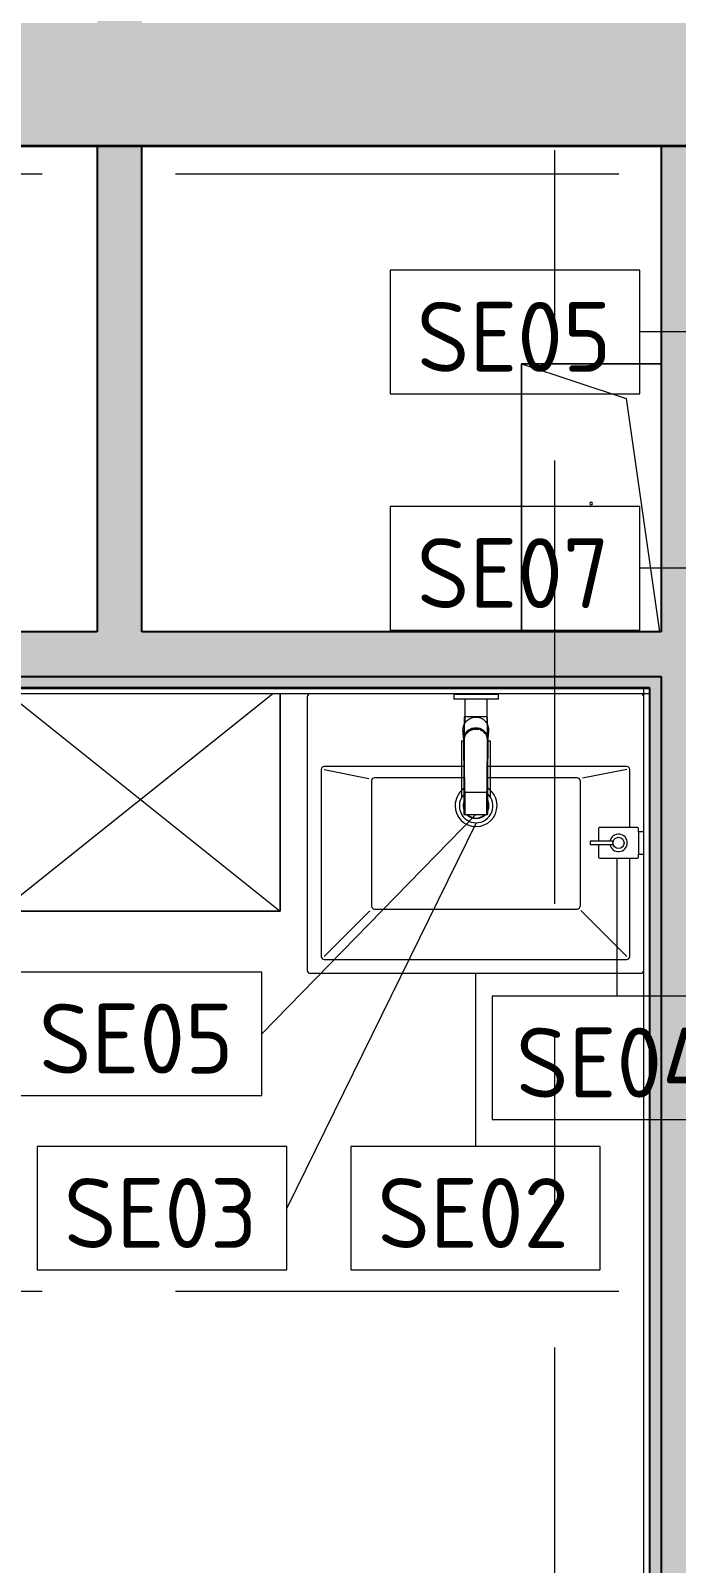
# Model space of a CAD drawing. Header units: millimetres. Extents: x 54725 to 263872, y -8553 to 29614.
# Drawn here: x 88422 to 89577, y 14513 to 17256 of the extents above; entities that cross this region are included whole.
import ezdxf

# ---------------------------------------------------------------- set-up
doc = ezdxf.new("R2010")
doc.units = ezdxf.units.MM
doc.linetypes.add('Осевая', pattern=[1587.5, 317.5, -238.125, 793.75, -238.125])
for name, color, linetype, lineweight, true_color in [('0-1', 7, 'Continuous', 9, 0x4994b4), ('A-GENM-2', 7, 'Continuous', 9, 0x4994b4), ('A-WALL-1', 7, 'Continuous', 35, 0x3c3c3c), ('A-WALL-3', 7, 'Continuous', 25, 0x3c3c3c), ('A-WALL-FNSH-2', 7, 'Continuous', 15, 0x3c3c3c), ('P-SANR-FIXT-1', 7, 'Continuous', 15, 0x4994b4)]:
    doc.layers.add(name, color=color, linetype=linetype, lineweight=lineweight, true_color=true_color)
for name, color, linetype, lineweight in [('A-GENM', 7, 'Continuous', 9), ('I-FURN', 7, 'Continuous', 9), ('I-WALL', 7, 'Continuous', 9), ('P-SANR-FIXT-IDEN', 7, 'Continuous', 9), ('Оси-2', 7, 'Осевая', 9)]:
    doc.layers.add(name, color=color, linetype=linetype, lineweight=lineweight)
doc.styles.add('GOST Common', font='GOST_Common.ttf', dxfattribs={"height": 125})
pattern_1 = [(135, (0, 0), (-37.717076, -37.717076), [53.34, -8.89, 1.778, -8.89]), (135, (0, 37.694), (-37.717076, -37.717076), []), (50, (0, 0), (63.763904, -5.57885), [6.667, -73.342]), (355, (0, 0), (-12.334876, 66.869514), [5.334, -58.674]), (100.451, (5.314, -0.465), (51.43036, 61.29098), [5.667, -62.332]), (46.184, (0, 17.78), (94.87722, -14.714836), [10.001, -110.014]), (96.636, (7.91, 16.55), (83.091155, 86.599305), [8.5, -93.497]), (351.184, (0, 17.78), (83.09204, 86.59928), [8.001, -88.011]), (21, (8.89, 13.335), (53.064487, -35.792726), [6.667, -73.342]), (326, (8.89, 13.335), (21.63066, 64.46546), [5.334, -58.674]), (71.451, (13.31, 10.35), (74.69646, 28.672367), [5.667, -62.332]), (37.5, (0, 0), (1.080413, 29.594271), [1.676, -56.286, 1.676, -57.887, -58.896]), (37.5, (0, 0), (1.080413, 29.594271), [-117.526, 1.676, -57.22]), (7.5, (0, 0), (23.386368, 35.063507), [1.676, -32.283, 1.676, -54.953, -22.447]), (7.5, (0, 0), (23.386368, 35.063507), [-90.589, 1.676, -20.771]), (327.5, (-19.825, 0), (47.456567, -2.0054684), [1.676, -20.549, 1.676, -67.666, -92.011]), (327.5, (-19.825, 0), (47.456567, -2.0054684), [-91.567, 1.676, -90.335]), (317.5, (-28.715, 0), (51.844948, 8.89904), [1.676, -27.216, 1.676, -44.374, -65.341]), (317.5, (-28.715, 0), (51.844948, 8.89904), [-74.943, 1.676, -63.665])]
pattern_2 = [(0, (0, 0), (60.96, 15.24), [5.029, -40.691, 5.029, -40.691, -243.84]), (0, (0, 0), (60.96, 15.24), [-91.44, 5.029, -86.411, 5.029, -40.691, -106.68]), (0, (0, 0), (60.96, 15.24), [-228.6, 5.029, -25.451, 5.029, -71.171]), (120, (22.86, 7.62), (-43.6782272, 45.1729086), [5.029, -40.691, 5.029, -40.691, -243.84]), (120, (22.86, 7.62), (-43.6782272, 45.1729086), [-91.44, 5.029, -86.411, 5.029, -40.691, -106.68]), (120, (22.86, 7.62), (-43.6782272, 45.1729086), [-228.6, 5.029, -25.451, 5.029, -71.171]), (240, (30.48, 38.1), (-17.2817728, -60.4129086), [5.029, -40.691, 5.029, -40.691, -243.84]), (240, (30.48, 38.1), (-17.2817728, -60.4129086), [-91.44, 5.029, -86.411, 5.029, -40.691, -106.68]), (240, (30.48, 38.1), (-17.2817728, -60.4129086), [-228.6, 5.029, -25.451, 5.029, -71.171])]

# ---------------------------------------------------------------- blocks, each defined once
blk = doc.blocks.new('GM_Отверстие прямоугольное _в плите_ - Отверстие-V7-Фрагмент 1_10_ Пищеблок')
at = {"layer": 'A-GENM'}
for p, q in [((-250, -125), (-250, 125)), ((-250, 125), (-250, -125)), ((-187.5, 62.5), (230.1, 122.2)), ((-250, -125), (-187.5, 62.5)), ((230.1, -125), (-250, -125)), ((-250, -125), (230.1, -125))]:
    blk.add_line(p, q, dxfattribs=at)
for start, end in [(360, 180), (180, 360)]:
    blk.add_arc((0, 0), 2.5, start, end, dxfattribs=at)
blk = doc.blocks.new('Шкаф параметрический - 1_165-25613087-Фрагмент 1_10_ Пищеблок')
at = {"layer": 'I-FURN'}
for p, q in [((0, -11), (0, -400)), ((0, -400), (0, -11)), ((1.7, -398.6), (486.2, -11)), ((13.8, -11), (500, -400)), ((500, -400), (500, -11)), ((500, -11), (500, -400)), ((0, -400), (1.7, -398.6)), ((0, -400), (1.7, -400)), ((1.7, -400), (0, -400)), ((1.7, -400), (500, -400)), ((500, -400), (1.7, -400))]:
    blk.add_line(p, q, dxfattribs=at)
blk = doc.blocks.new('сифон - Для раковины-30615598-Фрагмент 1_10_ Пищеблок')
at = {"layer": 'P-SANR-FIXT-1'}
for p, q in [((200, 40), (191.1, 40)), ((191.1, -40), (191.1, 40)), ((200, 40), (200, -40)), ((116.7, 26), (15, 26)), ((116.7, 26), (116.7, 22.5)), ((127.1, 20), (126.2, 20)), ((191.1, 20), (147.8, 20)), ((15, -26), (116.7, -26)), ((116.7, -21.3), (116.7, -26)), ((122.2, -20), (122.9, -20)), ((145.8, -20), (191.1, -20)), ((191.1, -40), (200, -40))]:
    blk.add_line(p, q, dxfattribs=at)
for radius, start, end in [(30, 46.0777, 180), (30, 180, 316.8879), (22.5, 134.338, 180), (22.5, 180, 224.5753), (21.5, 136.6301, 180), (21.5, 180, 223.4006), (22.5, 100.3246, 111.0164), (21.5, 101.7897, 108), (21.5, 81.6166, 90.6528), (21.5, 72, 75.9978), (22.5, 67.2152, 71.5917), (30, 42.9598, 45), (22.5, 244.2771, 292.5042), (21.5, 247.6878, 288), (21.5, 289.2478, 293.8296), (22.5, 293.3521, 297.2506), (30, 317.2925, 319.7584)]:
    blk.add_arc((0, 0), radius, start, end, dxfattribs=at)
blk = doc.blocks.new('раковина - 400 x 500mm-V44-Фрагмент 1_10_ Пищеблок')
at = {"layer": 'P-SANR-FIXT-1'}
for p, q in [((-249.5, -5), (-249.5, -495)), ((352.5, -246.5), (352.5, -5)), ((-224.5, -135), (-224.5, -470)), ((30.8, -130), (-219.5, -130)), ((-219.5, -135), (-139.5, -151)), ((322.5, -130), (73.2, -130)), ((322.5, -135), (242.8, -150.5)), ((327.5, -239), (327.5, -135)), ((-134.5, -155), (-134.5, -380)), ((-126, -150), (-129.5, -150)), ((30.9, -150), (-126, -150)), ((233.5, -150), (73.1, -150)), ((238.5, -155), (238.5, -380)), ((327.5, -470), (327.5, -294)), ((352.5, -495), (352.5, -286.5)), ((-219.5, -470), (-137.6, -388.1)), ((-129.5, -385), (233.5, -385)), ((322.5, -470), (240.2, -387.7)), ((-219.5, -475), (322.5, -475)), ((-244.5, -500), (347.5, -500))]:
    blk.add_line(p, q, dxfattribs=at)
for centre, radius, start, end in [((-244.5, -5), 5, 90, 180), ((347.5, -5), 5, 0, 90), ((-219.5, -135), 5, 90, 180), ((322.5, -135), 5, 0, 90), ((-129.5, -155), 5, 90, 180), ((233.5, -155), 5, 0, 90), ((52.6, -199.9), 37.5, 127.1031, 180), ((52.6, -199.9), 37.5, 125.7287, 126.8694), ((52.6, -199.9), 37.5, 55.0834, 56.2324), ((52.6, -199.9), 23, 18.5024, 24.6431), ((52.6, -199.9), 37.5, 360, 54.8587), ((52.6, -199.9), 37.5, 180, 360), ((52.6, -199.9), 23, 169.5569, 180), ((52.6, -199.9), 23, 180, 190.8411), ((52.6, -199.9), 23, 161.666, 168.2762), ((52.6, -199.9), 23, 191.9582, 195.6491), ((52.6, -199.9), 23, 196.0832, 198.7055), ((52.6, -199.9), 23, 225, 315), ((52.6, -199.9), 23, 337.0288, 341.1277), ((52.6, -199.9), 23, 341.495, 360), ((52.6, -199.9), 23, 360, 17.2217), ((-129.5, -380), 5, 180, 270), ((233.5, -380), 5, 270, 360), ((-219.5, -470), 5, 180, 270), ((322.5, -470), 5, 270, 0), ((-244.5, -495), 5, 180, 270), ((347.5, -495), 5, 270, 0)]:
    blk.add_arc(centre, radius, start, end, dxfattribs=at)
blk = doc.blocks.new('смеситель для раковины - Default-V45-Фрагмент 1_10_ Пищеблок')
at = {"layer": '0-1'}
for p, q in [((19.7, 151.6), (-19.8, 151.6)), ((-20.3, 110), (-20.4, 97.4)), ((19.8, 111.8), (-19.8, 111.8)), ((20.4, 97.4), (20.3, 110)), ((-22.8, 3), (-21.8, 15.6)), ((-18.9, 7.6), (-19.6, 9.7)), ((21.8, 15.6), (22.8, 3))]:
    blk.add_line(p, q, dxfattribs=at)
at = {"layer": '0-1', "flags": 128}
for points in [[(-20.7, 150.6), (-20.7, 150.2), (-20.7, 149.2), (-20.7, 148.3), (-20.7, 146.9), (-20.7, 145.4), (-20.8, 134.7), (-21.1, 63.6), (-21.1, 93.2)], [(19.7, 151.6), (20, 151.6), (20.2, 151.6), (20.5, 151.4), (20.6, 151.2), (20.7, 151.1), (20.8, 150.9), (20.8, 150.6)], [(21, 17), (21.2, 25.7), (21, 77.4), (21, 111.4)], [(-21.8, 15.6), (-21.6, 25.5), (-21.4, 39.3), (-21.2, 64), (-21.1, 88)], [(-21.1, 22.2), (-21.1, 24.2), (-21.1, 63.3), (-21.1, 93.2)], [(-20, 10.8), (-20.8, 13.2), (-20.9, 15.4)], [(12.1, -0.1), (16.4, 3.8), (19.5, 8.8), (21, 14.5), (21, 15.7)]]:
    blk.add_lwpolyline(points, dxfattribs=at)
at = {"layer": 'P-SANR-FIXT-1'}
for p, q in [((21, 151.6), (-21, 151.6)), ((-21, 151.6), (-21, -23)), ((-19.7, 144), (-19.8, 111.8)), ((19.8, 111.8), (19.7, 144)), ((19.9, 143.1), (19.9, 140.7)), ((21, -23), (21, 151.6)), ((19.9, 136.7), (19.9, 133.6)), ((19.9, 131), (20, 126.2)), ((20, 115.7), (20, 113.5)), ((20, 111.3), (20, 108.6)), ((-22.9, 0.3), (-22.9, 0.9)), ((22.5, 5), (22.9, 0.9)), ((22.9, 0.9), (22.9, 0.3)), ((-21, -23), (21, -23))]:
    blk.add_line(p, q, dxfattribs=at)
at = {"layer": 'P-SANR-FIXT-1', "flags": 128}
for points in [[(-21.1, 16.9), (-21.1, 42.2), (-21, 67.6), (-20.8, 118.3), (-20.7, 143.7), (-20.7, 149.4), (-20.8, 150.2), (-20.9, 145.3), (-20.9, 138.9), (-21.1, 88.1)], [(-19.9, 125.8), (-19.9, 133.8), (-19.9, 138.3)], [(21.1, 88.1), (20.9, 138.9), (20.9, 145.3), (20.8, 150.2), (20.7, 149.4), (20.7, 143.7), (20.8, 118.3), (21, 67.6), (21.1, 42.2), (21.1, 16.9)], [(-20, 109.4), (-20, 111), (-20, 119.8)], [(20, 123.6), (20, 119.9), (20, 117.9)], [(-15.9, 4.1), (-13.1, 1.6), (-12.1, 0.9)], [(12.1, 0.9), (13.1, 1.6), (15.9, 4.1)], [(22.9, 0.9), (22.7, 3.2), (22.5, 5.6), (22.3, 7.9), (22.1, 10.8), (21.8, 15.2)], [(-9.8, -0.4), (-6.1, -1.8), (-5.2, -2)], [(-2.7, -2.4), (-2.1, -2.5), (2.1, -2.5), (2.7, -2.4)], [(0.6, -3.9), (0.3, -3.9), (0.1, -3.9), (-0.1, -3.9), (-0.3, -3.9), (-0.6, -3.9)], [(5.1, -2), (6.1, -1.8), (9.8, -0.4)]]:
    blk.add_lwpolyline(points, dxfattribs=at)
at = {"layer": 'P-SANR-FIXT-1'}
for centre, major_axis, ratio, start_param, end_param in [((-19.8, 109.7), (-0.5, 0.002), 0.095846, 0.794229, 1.571164), ((19.8, 109.7), (0.5, 0.002), 0.095848, 4.711795, 5.488843), ((0, 17.2), (20.8, 0), 0.98634, 3.038054, 3.090126), ((0, 17.2), (20.8, 0), 0.98634, 3.29536, 3.441377), ((0, 17.2), (20.8, 0), 0.98634, 5.983401, 6.129418), ((0, 17.2), (20.8, 0), 0.98634, 0.051466, 0.103539), ((0, 17.2), (20.8, 0), 0.98634, 4.268583, 4.510817), ((0, 17.2), (18.5, 0), 0.986286, 4.671144, 4.753634), ((0, 17.2), (20.8, 0), 0.98634, 4.913948, 5.156189)]:
    blk.add_ellipse(centre, major_axis=major_axis, ratio=ratio, start_param=start_param, end_param=end_param, dxfattribs=at)
for points, knots in [([(-19.9, 147.4), (-19.9, 148), (-19.8, 149.3), (-19.8, 150.7), (-19.8, 151.5), (-19.8, 151.6), (-19.8, 151.6)], [0.1, 0.1, 0.1, 0.1, 0.2, 0.3, 0.4, 0.4725859, 0.4725859, 0.4725859, 0.4725859]), ([(-19.8, 151.6), (-19.7, 151.6), (-19.7, 151.6), (-19.7, 151.2), (-19.7, 150), (-19.7, 148.3), (-19.7, 146.2), (-19.7, 144.8), (-19.7, 144)], [0.4728347, 0.4728347, 0.4728347, 0.4728347, 0.5, 0.6, 0.7, 0.8, 0.9, 1, 1, 1, 1]), ([(19.7, 144), (19.7, 144.8), (19.7, 146.2), (19.7, 148.3), (19.7, 150), (19.7, 151.2), (19.7, 151.6), (19.7, 151.6), (19.7, 151.6)], [0, 0, 0, 0, 0.1, 0.2, 0.3, 0.4, 0.5, 0.5274121, 0.5274121, 0.5274121, 0.5274121]), ([(19.7, 151.6), (19.8, 151.6), (19.8, 151.5), (19.8, 150.7), (19.8, 149.3), (19.9, 148), (19.9, 147.4)], [0.5275209, 0.5275209, 0.5275209, 0.5275209, 0.6, 0.7, 0.8, 0.9, 0.9, 0.9, 0.9]), ([(-19.8, 111.8), (-19.8, 111.8), (-19.8, 111.7), (-19.8, 110.9), (-19.8, 110.1), (-19.8, 109.7)], [0.4695548, 0.4695548, 0.4695548, 0.4695548, 0.6, 0.8, 1, 1, 1, 1]), ([(19.8, 109.7), (19.8, 110.1), (19.8, 110.9), (19.8, 111.7), (19.8, 111.8), (19.8, 111.8)], [0, 0, 0, 0, 0.2, 0.4, 0.5304748, 0.5304748, 0.5304748, 0.5304748]), ([(-21.1, 88.1), (-21.1, 85.7), (-21.1, 82.2), (-21.1, 77.5), (-21.2, 73.9), (-21.2, 70.4), (-21.2, 66.8), (-21.2, 63.9), (-21.2, 61.5), (-21.2, 59.8), (-21.2, 58), (-21.2, 55.7), (-21.3, 52.8), (-21.3, 49.3), (-21.3, 47.1), (-21.3, 46)], [0, 0, 0, 0, 0.0833333, 0.125, 0.1666667, 0.2083333, 0.25, 0.2916667, 0.3125, 0.3333333, 0.3541667, 0.375, 0.4166667, 0.4583333, 0.5, 0.5, 0.5, 0.5]), ([(-20.4, 97.4), (-20.4, 91.1), (-20.5, 81.8), (-20.6, 69.7), (-20.6, 60), (-20.7, 52.6), (-20.8, 47.4), (-20.8, 45.2), (-20.8, 43.5), (-20.9, 41.8), (-20.9, 39.8), (-20.9, 37.7), (-20.9, 36.2), (-20.9, 35.4), (-21, 34.1), (-21, 32.6), (-21, 31), (-21, 29.7), (-21, 28.6), (-21, 27.7), (-21, 26.8), (-21.1, 25.6), (-21.1, 22.9), (-21.1, 20.4), (-21.1, 18.4)], [0, 0, 0, 0, 0.222222, 0.333333, 0.444444, 0.583333, 0.618056, 0.652778, 0.670139, 0.6875, 0.722222, 0.756944, 0.774306, 0.782986, 0.791667, 0.826389, 0.84375, 0.861111, 0.878472, 0.887153, 0.895833, 0.913194, 0.930556, 1, 1, 1, 1]), ([(21.1, 18.4), (21.1, 19.2), (21.1, 20.8), (21.1, 23.1), (21.1, 25), (21.1, 26.5), (21, 27.6), (21, 28.6), (21, 30), (21, 31.7), (21, 33.4), (21, 34.6), (20.9, 35.2), (20.9, 35.7), (20.9, 36.3), (20.9, 36.9), (20.9, 38.1), (20.9, 39.8), (20.9, 41.4), (20.8, 42.8), (20.8, 44.1), (20.8, 45.8), (20.8, 48.6), (20.7, 53.5), (20.6, 60.7), (20.6, 68.9), (20.5, 76.5), (20.5, 85.7), (20.4, 92.7), (20.4, 97.4)], [0, 0, 0, 0, 0.027778, 0.055556, 0.083333, 0.097222, 0.111111, 0.125, 0.138889, 0.166667, 0.194444, 0.208333, 0.215278, 0.222222, 0.229167, 0.236111, 0.25, 0.277778, 0.305556, 0.319444, 0.333333, 0.361111, 0.388889, 0.444444, 0.555556, 0.666667, 0.75, 0.833333, 1, 1, 1, 1]), ([(20.4, 88.2), (20.4, 88.1), (20.5, 88), (20.6, 87.8), (20.7, 87.5), (20.7, 87.4), (20.7, 87.3)], [0.19375, 0.19375, 0.19375, 0.19375, 0.25, 0.3, 0.35, 0.4, 0.4, 0.4, 0.4]), ([(21.8, 15.2), (21.8, 16.4), (21.7, 19.4), (21.6, 24.2), (21.5, 28.2), (21.5, 30.6), (21.5, 32.4), (21.4, 34.1), (21.4, 35.8), (21.4, 37.3), (21.4, 38.7), (21.4, 39.8), (21.4, 41), (21.3, 42.6), (21.3, 44.7), (21.3, 47.5), (21.3, 50.9), (21.2, 55.1), (21.2, 60), (21.2, 65.1), (21.2, 69.9), (21.2, 74.5), (21.1, 80.6), (21.1, 85.1), (21.1, 88.1)], [0, 0, 0, 0, 0.142857, 0.285714, 0.357143, 0.392857, 0.428571, 0.464286, 0.5, 0.535714, 0.553571, 0.571429, 0.589286, 0.607143, 0.642857, 0.678571, 0.714286, 0.75, 0.785714, 0.821429, 0.857143, 0.892857, 0.928571, 1, 1, 1, 1]), ([(-21.3, 45.6), (-21.3, 44.6), (-21.3, 42.5), (-21.4, 39.4), (-21.4, 36.2), (-21.5, 32.2), (-21.5, 27.5), (-21.7, 20.9), (-21.8, 17.2), (-21.8, 15.2)], [0.5046196, 0.5046196, 0.5046196, 0.5046196, 0.5416667, 0.5833333, 0.625, 0.6666667, 0.75, 0.8333333, 1, 1, 1, 1]), ([(-21.8, 15.2), (-21.9, 13.9), (-22, 12.1), (-22.1, 10.1), (-22.2, 8.7), (-22.3, 7.5), (-22.4, 6.6), (-22.5, 5.7), (-22.6, 4.8), (-22.7, 3.8), (-22.8, 2.5), (-22.9, 1.5), (-22.9, 0.9)], [0, 0, 0, 0, 0.166667, 0.25, 0.333333, 0.416667, 0.5, 0.583333, 0.666667, 0.75, 0.833333, 1, 1, 1, 1]), ([(22.9, 0.3), (22.9, -2.5), (22.3, -6.4), (20, -11.4), (17.7, -14.7), (14.9, -17.6), (11.6, -20), (7.9, -21.7), (4.5, -22.6), (1.5, -23), (-1.9, -23), (-6, -22.4), (-10, -20.8), (-12.8, -19.1), (-14.8, -17.5), (-16.7, -15.8), (-18.8, -13.3), (-21.9, -8.1), (-22.9, -3.2), (-22.9, 0.3)], [0, 0, 0, 0, 0.111111, 0.166667, 0.222222, 0.277778, 0.333333, 0.388889, 0.444444, 0.479167, 0.513889, 0.583333, 0.652778, 0.6875, 0.722222, 0.756944, 0.791667, 0.861111, 1, 1, 1, 1]), ([(-16.4, 3.7), (-16.6, 4.1), (-17.6, 5.3), (-18.7, 7.1), (-19.6, 9), (-20.1, 10.6), (-20.6, 12.1), (-21, 14.3), (-21.1, 15.9), (-21.1, 16.9)], [0.5566569, 0.5566569, 0.5566569, 0.5566569, 0.6, 0.7, 0.75, 0.8, 0.85, 0.9, 1, 1, 1, 1]), ([(-21.1, 16.4), (-21.1, 14.3), (-20.4, 11.1), (-18.7, 7.6), (-17.5, 5.8), (-16.4, 4.5), (-15.2, 3.2), (-13.9, 2.1), (-12.5, 1), (-10.9, 0.1), (-9.2, -0.7), (-6.9, -1.7), (-3.8, -2.5), (0, -2.8), (3.8, -2.5), (6.9, -1.7), (9, -0.9), (10.1, -0.3), (10.9, 0.1), (11.7, 0.5), (12.7, 1.2), (13.9, 2), (15, 3), (15.8, 3.8), (16.4, 4.5), (17, 5.2), (17.7, 6.2), (18.6, 7.6), (19.3, 9), (19.7, 9.9), (19.9, 10.5), (20, 10.9), (20.2, 11.2), (20.3, 11.7), (20.6, 12.6), (20.8, 13.8), (21, 15.1), (21.1, 16), (21.1, 16.4)], [0, 0, 0, 0, 0.111111, 0.166667, 0.194444, 0.222222, 0.25, 0.277778, 0.305556, 0.333333, 0.361111, 0.388889, 0.444444, 0.5, 0.555556, 0.611111, 0.638889, 0.652778, 0.666667, 0.680556, 0.694444, 0.722222, 0.75, 0.763889, 0.777778, 0.791667, 0.805556, 0.833333, 0.861111, 0.875, 0.881944, 0.888889, 0.895833, 0.902778, 0.916667, 0.944444, 0.972222, 1, 1, 1, 1]), ([(-20.8, 14.6), (-20.7, 14.1), (-20.6, 12.9), (-20.2, 11.6), (-20, 10.9)], [0, 0, 0, 0, 0.4, 1, 1, 1, 1]), ([(-18.3, 9.9), (-18.8, 10.8), (-20.1, 14), (-20.7, 17.5), (-20.7, 19.9)], [-0.157337, -0.157337, -0.157337, -0.157337, -0.1111111, 0, 0, 0, 0]), ([(-19.3, 9.3), (-19.1, 8.7), (-18.5, 7.4), (-17.6, 6.2), (-17.1, 5.5)], [0.2222222, 0.2222222, 0.2222222, 0.2222222, 0.4444444, 0.7777778, 0.7777778, 0.7777778, 0.7777778]), ([(-13.9, 4), (-14.7, 4.7), (-15.8, 6), (-16.9, 7.4), (-17.2, 8)], [-0.26859689, -0.26859689, -0.26859689, -0.26859689, -0.22222222, -0.18982564, -0.18982564, -0.18982564, -0.18982564]), ([(-10, -1.5), (-10.9, -1), (-12.8, 0.2), (-14.5, 1.7), (-15.3, 2.6), (-15.4, 2.7)], [0.3, 0.3, 0.3, 0.3, 0.4, 0.5, 0.5124698, 0.5124698, 0.5124698, 0.5124698]), ([(-7.8, 0), (-8.7, 0.4), (-10.3, 1.2), (-11.7, 2.2), (-12.3, 2.7)], [-0.37982072, -0.37982072, -0.37982072, -0.37982072, -0.33333333, -0.30027801, -0.30027801, -0.30027801, -0.30027801]), ([(17.3, 8), (16.9, 7.4), (15, 4.8), (10.7, 1.1), (3.8, -1.6), (-1.8, -1.6), (-4.7, -1), (-5.3, -0.8)], [-0.8101744, -0.8101744, -0.8101744, -0.8101744, -0.7777778, -0.6666667, -0.5555556, -0.4444444, -0.4193872, -0.4193872, -0.4193872, -0.4193872]), ([(12.7, 0.3), (11, -1), (8, -2.6), (4.7, -3.4), (3.5, -3.6)], [0.6, 0.6, 0.6, 0.6, 0.8, 0.9091362, 0.9091362, 0.9091362, 0.9091362]), ([(20.9, 14), (20.9, 13.9), (20.7, 12.8), (20.2, 10.6), (19, 7.6), (16.7, 3.9), (14.4, 1.6), (12.7, 0.3)], [0.0919533, 0.0919533, 0.0919533, 0.0919533, 0.1, 0.2, 0.3, 0.4, 0.6, 0.6, 0.6, 0.6]), ([(17.1, 5.5), (17.5, 6), (18.6, 7.6), (19.5, 9.4), (19.9, 10.7)], [0.2222222, 0.2222222, 0.2222222, 0.2222222, 0.4444444, 0.9768048, 0.9768048, 0.9768048, 0.9768048]), ([(20.7, 19.9), (20.7, 17.5), (20.1, 14), (18.8, 10.8), (18.3, 9.9)], [-1, -1, -1, -1, -0.8888889, -0.8424724, -0.8424724, -0.8424724, -0.8424724]), ([(20.2, 11.7), (20.3, 12), (20.6, 12.9), (20.7, 13.9), (20.8, 14.6)], [0.2222222, 0.2222222, 0.2222222, 0.2222222, 0.4444444, 1, 1, 1, 1]), ([(-0.6, -3.9), (-1.6, -3.9), (-3.8, -3.7), (-6.8, -2.9), (-8.7, -2.1), (-9.5, -1.7)], [0, 0, 0, 0, 0.1, 0.2, 0.2837623, 0.2837623, 0.2837623, 0.2837623]), ([(-0.6, -3.9), (-0.6, -3.9), (-0.6, -3.7), (-0.6, -3.5), (-0.6, -3.3), (-0.6, -3.2)], [0, 0, 0, 0, 0.3636364, 0.5454545, 0.7272727, 0.7272727, 0.7272727, 0.7272727]), ([(0.6, -3.9), (0.6, -3.9), (0.6, -3.7), (0.6, -3.5), (0.6, -3.3), (0.6, -3.2)], [0, 0, 0, 0, 0.3636364, 0.5454545, 0.7272727, 0.7272727, 0.7272727, 0.7272727])]:
    blk.add_open_spline(points, degree=3, knots=knots, dxfattribs=at)
for points in [[(-19.8, 111.8), (-19.8, 111.8), (-19.8, 111.8), (-19.8, 111.8)], [(-19.8, 110), (-19.8, 110.3), (-19.8, 110.6), (-19.8, 110.9)], [(19.8, 111.8), (19.8, 111.8), (19.8, 111.8), (19.8, 111.8)], [(19.8, 110.9), (19.8, 110.6), (19.8, 110.3), (19.8, 110)], [(-20.5, 88.2), (-20.6, 88.2), (-20.7, 88.2), (-20.8, 88.2)], [(-22.9, 0.9), (-22.9, 2.2), (-22.8, 3.6), (-22.6, 4.9)], [(2.5, -3.8), (1.8, -3.9), (1.2, -3.9), (0.6, -3.9)]]:
    blk.add_open_spline(points, degree=3, dxfattribs=at)
blk = doc.blocks.new('TOY_Диспансер мыло - Дозатор Elegance new 11654 019001 хром-30721027-Фрагмент 1_10_ Пищеблок')
at = {"layer": 'A-GENM-2'}
for p, q in [((97.5, 84.7), (97.5, 17)), ((122.2, 86.7), (99.5, 86.7)), ((122.2, 86.7), (102.9, 86.7)), ((127.9, 101.6), (122.2, 101.6)), ((122.2, 101.6), (122.2, 86.7)), ((122.2, 87.7), (122.2, 60.3)), ((127.9, 86.7), (127.9, 101.6)), ((127.9, 60.3), (127.9, 87.7)), ((146.9, 86.7), (127.9, 86.7)), ((150.5, 86.7), (127.9, 86.7)), ((152.5, 17), (152.5, 84.7)), ((99.5, 15), (105, 15)), ((145, 15), (105, 15)), ((105, 15), (105, 5.5)), ((145, 5.5), (145, 15)), ((145, 15), (150.5, 15))]:
    blk.add_line(p, q, dxfattribs=at)
blk.add_circle((125, 50.7), 10, dxfattribs=at)
for centre, radius, start, end in [((99.5, 84.7), 2, 90, 180), ((150.5, 84.7), 2, 360, 90), ((125, 50.7), 15.7, 100.4353, 79.365), ((99.5, 17), 2, 180, 270), ((150.5, 17), 2, 270, 360)]:
    blk.add_arc(centre, radius, start, end, dxfattribs=at)
blk = doc.blocks.new('М_сантехническая_рамка1 - В рамке-30590747-Фрагмент 1_10_ Пищеблок')
at = {"layer": 'P-SANR-FIXT-IDEN'}
for p, q in [((4.293, 2.24), (-4.639, 2.24)), ((-4.639, 2.24), (-4.639, -2.178)), ((4.293, -2.178), (4.293, 2.24)), ((-4.639, -2.178), (4.293, -2.178))]:
    blk.add_line(p, q, dxfattribs=at)

msp = doc.modelspace()

# ---------------------------------------------------------------- hatches: boundary and pattern name
at = {"layer": 'I-WALL'}
h = msp.add_hatch(dxfattribs=at)
h.set_pattern_fill('FP_3', color=256, style=0, pattern_type=2)
h.set_pattern_definition(pattern_1)
h.paths.add_polyline_path([(88621, 16180), (88621, 17050), (88541, 17050), (88541, 16180)])
h.paths.add_polyline_path([(88621, 17270), (88621, 19200), (88541, 19200), (88541, 17270)])
h = msp.add_hatch(dxfattribs=at)
h.set_pattern_fill('FP_1', color=256, style=0, pattern_type=2)
h.set_pattern_definition([(45, (0, 0), (-28.51196, 28.51196), []), (45, (28.51, 0), (-28.51196, 28.51196), [50.403, -10.081, 1.676, -8.404])])
h.paths.add_polyline_path([(91816.7, 17050), (91816.7, 17270), (86490, 17270), (86490, 17050), (90910, 17050)])
h = msp.add_hatch(dxfattribs=at)
h.set_pattern_fill('FP_3', color=256, style=0, pattern_type=2)
h.set_pattern_definition(pattern_1)
h.paths.add_polyline_path([(89550, 13620), (89630, 13620), (89630, 17050), (89550, 17050), (89550, 13747.2)])
h = msp.add_hatch(dxfattribs=at)
h.set_pattern_fill('FP_3', color=256, style=0, pattern_type=2)
h.set_pattern_definition(pattern_1)
h.paths.add_polyline_path([(89331.4, 16100), (89550, 16100), (89550, 16180), (86470, 16180), (86470, 16100), (89259.6, 16100)])
h = msp.add_hatch(dxfattribs=at)
h.set_pattern_fill('FP_35', color=256, style=0, pattern_type=2)
h.set_pattern_definition(pattern_2)
h.paths.add_polyline_path([(89530, 16080), (89550, 16080), (89550, 16100), (86490, 16100), (86490, 16080), (89529, 16080)])
h = msp.add_hatch(dxfattribs=at)
h.set_pattern_fill('FP_35', color=256, style=0, pattern_type=2)
h.set_pattern_definition(pattern_2)
h.paths.add_polyline_path([(89530, 13640), (89550, 13640), (89550, 16080), (89530, 16080), (89530, 13641)])

# ---------------------------------------------------------------- linework, layer by layer
at = {"layer": 'A-WALL-1'}
msp.add_line((86490, 17050), (90910, 17050), dxfattribs=at)
at = {"layer": 'A-WALL-3'}
for p, q in [((88541, 17050), (88541, 16180)), ((88621, 16180), (88621, 17050)), ((89550, 17050), (89550, 16180)), ((88541, 16180), (86470, 16180)), ((89550, 16180), (88621, 16180)), ((86470, 16100), (89550, 16100)), ((89530, 16080), (86490, 16080)), ((89530, 13640), (89530, 16080)), ((89550, 16100), (89550, 13620))]:
    msp.add_line(p, q, dxfattribs=at)
at = {"layer": 'A-WALL-FNSH-2'}
for p, q in [((86491, 16079), (89529, 16079)), ((89529, 16079), (89529, 13641))]:
    msp.add_line(p, q, dxfattribs=at)
at = {"layer": 'I-WALL'}
for p, q in [((89519, 13640), (89519, 16080)), ((89530, 16069), (86490, 16069))]:
    msp.add_line(p, q, dxfattribs=at)
at = {"layer": 'P-SANR-FIXT-IDEN'}
for p, q in [((89702.2, 16716.9), (89511.7, 16716.9)), ((89705, 16294), (89511.7, 16294)), ((89218.4, 15853.1), (88835.7, 15460.8)), ((89219, 15838.5), (88880.5, 15148.6)), ((89471, 15775), (89471, 15528.3)), ((89217.9, 15569), (89217.9, 15259.1))]:
    msp.add_line(p, q, dxfattribs=at)
at = {"layer": 'Оси-2'}
for p, q in [((89360, 13550), (89360, 20665.1)), ((56375.2, 17000), (90566.7, 17000)), ((56375.2, 15000), (90566.7, 15000))]:
    msp.add_line(p, q, dxfattribs=at)

# ---------------------------------------------------------------- block references
at = {"layer": 'A-GENM', "rotation": 270}
msp.add_blockref('GM_Отверстие прямоугольное _в плите_ - Отверстие-V7-Фрагмент 1_10_ Пищеблок', (89425, 16410.1), dxfattribs=at)
at = {"layer": 'I-FURN'}
msp.add_blockref('Шкаф параметрический - 1_165-25613087-Фрагмент 1_10_ Пищеблок', (88368.3, 16080), dxfattribs=at)
at = {"layer": 'P-SANR-FIXT-1'}
msp.add_blockref('раковина - 400 x 500mm-V44-Фрагмент 1_10_ Пищеблок', (89166.4, 16069), dxfattribs=at)
for name, p, rotation in [('сифон - Для раковины-30615598-Фрагмент 1_10_ Пищеблок', (89219, 15868.5), 89.9999999999998), ('смеситель для раковины - Default-V45-Фрагмент 1_10_ Пищеблок', (89218.4, 16004.8), 180), ('TOY_Диспансер мыло - Дозатор Elegance new 11654 019001 хром-30721027-Фрагмент 1_10_ Пищеблок', (89524.5, 15677.5), 90)]:
    msp.add_blockref(name, p, dxfattribs=dict(at, rotation=rotation))
at = {"layer": 'P-SANR-FIXT-IDEN', "xscale": 49.99999999999998, "yscale": 49.99999999999998, "zscale": 49.99999999999998}
for p in [(89297.1, 16715.3), (89297.1, 16292.4), (88621, 15459.3), (89479.7, 15416.3), (88665.8, 15147.1), (89226.6, 15147.1)]:
    msp.add_blockref('М_сантехническая_рамка1 - В рамке-30590747-Фрагмент 1_10_ Пищеблок', p, dxfattribs=at)

# ---------------------------------------------------------------- texts
at = {"layer": 'P-SANR-FIXT-IDEN', "char_height": 125, "attachment_point": 1, "style": 'GOST Common'}
for s, insert, width in [('SE05', (89112.8, 16770.7), 444.937), ('SE07', (89112.8, 16347.8), 444.937), ('SE05', (88436.7, 15514.7), 444.937), ('SE04', (89290.4, 15471.7), 456.962), ('SE03', (88481.5, 15202.5), 444.937), ('SE02', (89042.3, 15202.5), 444.937)]:
    msp.add_mtext(s, dxfattribs=dict(at, insert=insert, width=width))

doc.saveas('drawing.dxf')
